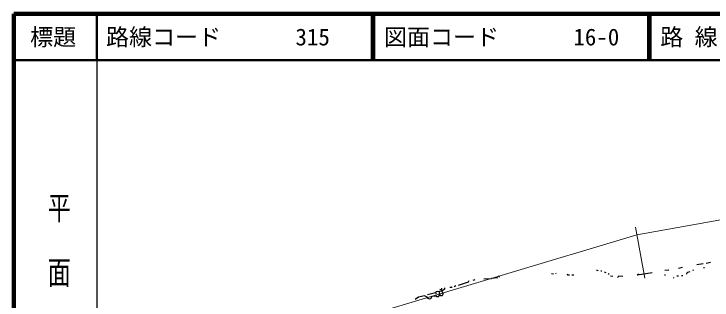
# Model space of a CAD drawing. Units: millimetres, scale not verified. Extents: x 40000 to 680000, y 20000 to 380000.
# Drawn here: x 40000 to 191646, y 317896 to 380000 of the extents above; entities that cross this region are included whole.
import ezdxf
from ezdxf.enums import TextEntityAlignment as Align

# ---------------------------------------------------------------- set-up
doc = ezdxf.new("R2010")
doc.units = ezdxf.units.MM
doc.header["$LTSCALE"] = 1000
for name, color, linetype, lineweight in [('M-BGD', 7, 'Continuous', 25), ('M-STR-HTXT', 7, 'Continuous', 13), ('M-TTL', 2, 'Continuous', 140), ('M-TTL-BAND', 7, 'Continuous', 25), ('M-TTL-LINE', 7, 'Continuous', 50)]:
    doc.layers.add(name, color=color, linetype=linetype, lineweight=lineweight)
doc.layers.add('M-TTL-TXT', color=7, linetype='Continuous')
doc.styles.add('@ＭＳ ゴシック', font='')
doc.styles.add('ＭＳ ゴシック', font='')
doc.styles.get('@ＭＳ ゴシック').set_extended_font_data('@MS Gothic')
doc.styles.get('ＭＳ ゴシック').set_extended_font_data('MS Gothic')

msp = doc.modelspace()

# ---------------------------------------------------------------- linework, layer by layer
at = {"layer": 'M-BGD'}
for p, q in [((185235, 324923), (184388, 324753)), ((189722, 325769), (188367, 325515)), ((189807, 324923), (189976, 324923)), ((191331, 326023), (190399, 325854)), ((145187, 323145), (145441, 322891)), ((156787, 323653), (157210, 323568)), ((157633, 323822), (157718, 323653)), ((160173, 323568), (160258, 323399)), ((160258, 323399), (160681, 323399)), ((161189, 323399), (161613, 323399)), ((166523, 324415), (166777, 324415)), ((166777, 324415), (166862, 324245)), ((167455, 324245), (167709, 324245)), ((168217, 323991), (168555, 323907)), ((169063, 323653), (169317, 323483)), ((169571, 323145), (170079, 323060)), ((171434, 323060), (171095, 322806)), ((172281, 322975), (171434, 323060)), ((178631, 323822), (175413, 323314)), ((175413, 323314), (175667, 323568)), ((181340, 323399), (181509, 323399)), ((182271, 324415), (181425, 324330)), ((183965, 323145), (184388, 323145)), ((184981, 323229), (185319, 323229)), ((186335, 323907), (186081, 323653)), ((186081, 323653), (186081, 323483)), ((186843, 323991), (186335, 323907)), ((187605, 324415), (187436, 324330)), ((138668, 321790), (136467, 321028)), ((138837, 322044), (138668, 321790)), ((140107, 322298), (139684, 322129)), ((142055, 322467), (143748, 322552)), ((145103, 322721), (143748, 322552)), ((183203, 322806), (183372, 322721)), ((132487, 320266), (132826, 320181)), ((132911, 320435), (132826, 320012)), ((132826, 320012), (133249, 319250)), ((133503, 320266), (133080, 319927)), ((133503, 320520), (133503, 320266)), ((135027, 320605), (134689, 320605)), ((135197, 320774), (135027, 320605)), ((135959, 320943), (135620, 320774)), ((127915, 318488), (127153, 317980)), ((129185, 318827), (127915, 318488)), ((129778, 318488), (129185, 318827)), ((129863, 318319), (129778, 318488)), ((129863, 319081), (131556, 319504)), ((130794, 318657), (130455, 318149)), ((131725, 318742), (130794, 318657)), ((131725, 319673), (131556, 319504)), ((131556, 319504), (131725, 319250)), ((131979, 319758), (131725, 319673)), ((131725, 318827), (131725, 318742)), ((131895, 318573), (131725, 318742)), ((132149, 318573), (131895, 318573)), ((132403, 319673), (131979, 319758)), ((132318, 318742), (132149, 318573)), ((132403, 318996), (132318, 318911)), ((132318, 318911), (132318, 318742)), ((133080, 319927), (132403, 319758)), ((132403, 319758), (132403, 318996)), ((132572, 318996), (132403, 318996)), ((132741, 318827), (132572, 318996)), ((132995, 318827), (132741, 318827)), ((133249, 319250), (132995, 318827)), ((130286, 318065), (129863, 318319)), ((130455, 318149), (130286, 318065))]:
    msp.add_line(p, q, dxfattribs=at)
at = {"layer": 'M-STR-HTXT'}
for p, q in [((233909, 342547), (175302, 332025)), ((174990, 333728), (177022, 322637)), ((175302, 332025), (60457, 297718))]:
    msp.add_line(p, q, dxfattribs=at)
at = {"layer": 'M-TTL'}
for p, q in [((40000, 380000), (40000, 20000)), ((680000, 380000), (40000, 380000))]:
    msp.add_line(p, q, dxfattribs=at)
at = {"layer": 'M-TTL-BAND'}
msp.add_line((58000, 370000), (58000, 20000), dxfattribs=at)
at = {"layer": 'M-TTL-LINE'}
for p, q in [((58000, 380000), (58000, 370000)), ((117750, 380000), (117750, 370000)), ((118250, 380000), (118250, 370000)), ((177750, 380000), (177750, 370000)), ((178250, 380000), (178250, 370000)), ((40000, 370000), (680000, 370000))]:
    msp.add_line(p, q, dxfattribs=at)

# ---------------------------------------------------------------- texts
at = {"layer": 'M-TTL-BAND', "style": '@ＭＳ ゴシック', "width": 1.4}
msp.add_text('平  面  図', height=3666, rotation=270, dxfattribs=at).set_placement((49777, 306475), align=Align.MIDDLE_RIGHT)
at = {"layer": 'M-TTL-TXT', "style": 'ＭＳ ゴシック'}
msp.add_text('標題', height=3666, dxfattribs=at).set_placement((48500, 375000), align=Align.MIDDLE_CENTER)
for s, p in [('路線コード', (60000, 375000)), ('315', (101142, 375000)), ('図面コード', (120380, 375000)), ('16-0', (161521, 375000)), ('路 線 名', (180380, 375000))]:
    msp.add_text(s, height=3666, dxfattribs=at).set_placement(p, align=Align.MIDDLE_LEFT)

doc.saveas('drawing.dxf')
